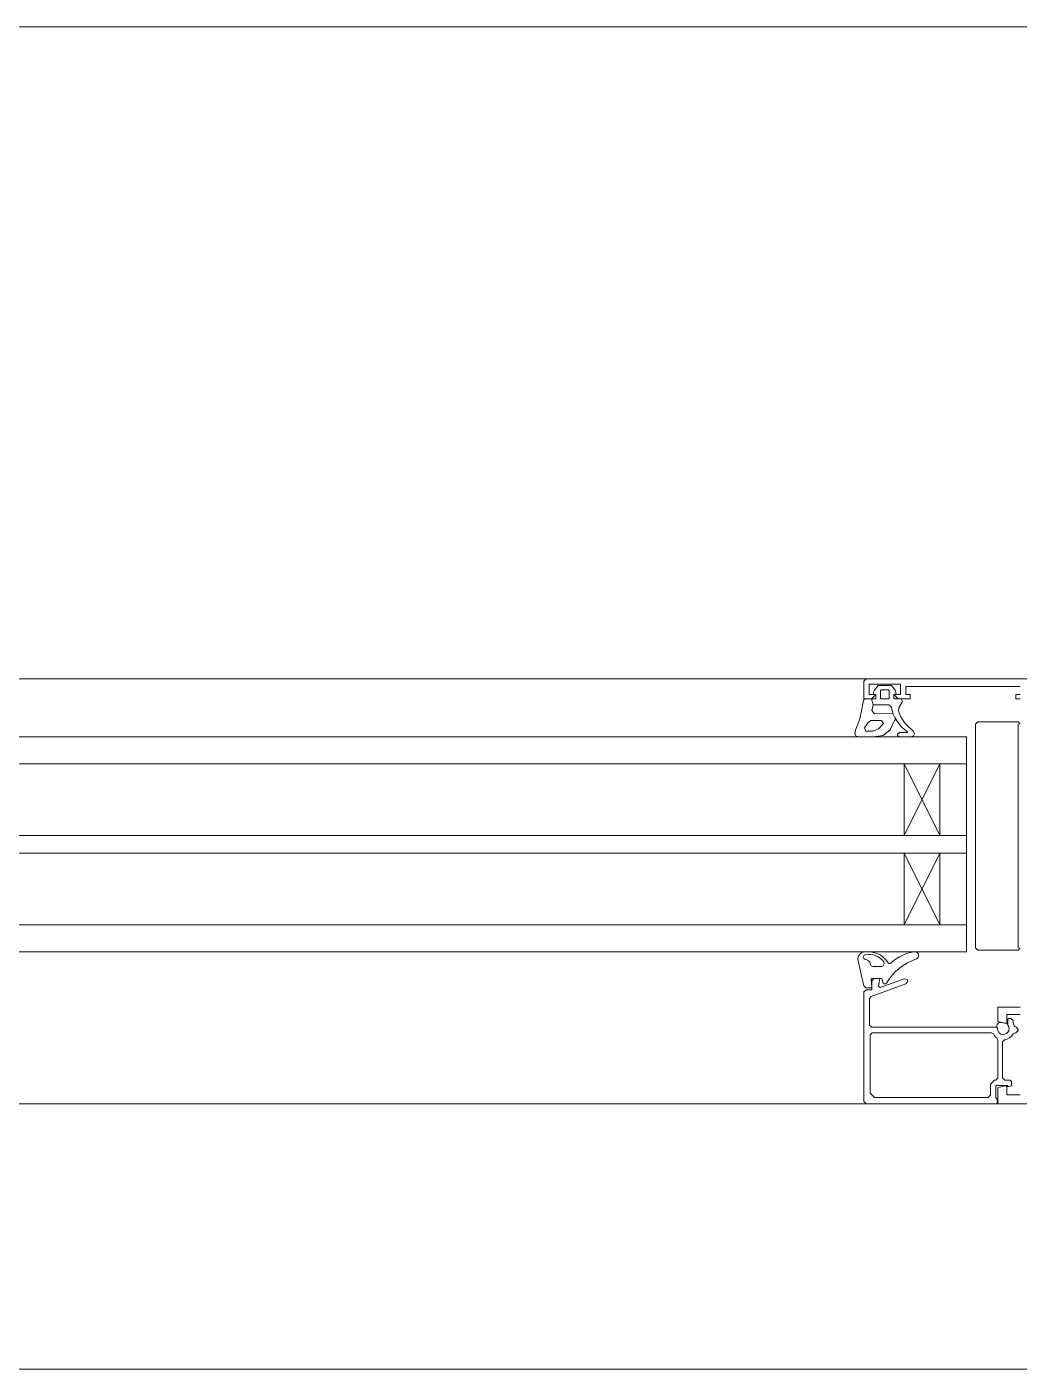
# Model space of a CAD drawing. Header units: metres. Extents: x 50 to 891, y -1294 to 247.
# Drawn here: x 293.707 to 294.817, y -1202.019 to -1200.519 of the extents above; entities that cross this region are included whole.
import ezdxf

# ---------------------------------------------------------------- set-up
doc = ezdxf.new("R2010")
doc.units = ezdxf.units.M
doc.linetypes.add('Линия сетки', pattern=[22.225, 12.7, -3.175, 3.175, -3.175])
doc.layers.add('A-DETL-GENF', color=1, linetype='Continuous', lineweight=9)
doc.layers.add('G-IMPT', color=8, linetype='Continuous', lineweight=9)
doc.layers.add('ПЛАН', color=8, linetype='Continuous')

# ---------------------------------------------------------------- blocks, each defined once
blk = doc.blocks.new('Aluprof_MB-104-Passive-AERO_E_Alu_Door-Sgl-Inward-Opening_ENG_R-00290rfa - ДНМО 24х11 п-V12--1В')
at = {"layer": 'A-DETL-GENF'}
for p, q in [((-418, 100), (154.54, 100)), ((-418, 18), (-418, 66)), ((154.54, 66), (-418, 66)), ((154.54, 60), (-418, 60)), ((-404, 60), (-412, 44)), ((-412, 60), (-404, 44)), ((-412, 44), (-412, 60)), ((-404, 44), (-404, 60)), ((154.54, 44), (-418, 44)), ((154.54, 40), (-418, 40)), ((-404, 24), (-412, 40)), ((-412, 24), (-412, 40)), ((-412, 24), (-404, 40)), ((-404, 24), (-404, 40)), ((154.54, 24), (-418, 24)), ((154.54, 18), (-418, 18)), ((154.54, 5), (-418, 5))]:
    blk.add_line(p, q, dxfattribs=at)
at = {"layer": 'G-IMPT'}
for p, q in [((-425.8, 81.81), (-426.5, 82)), ((-396.8, 73.88), (-396.65, 72.22)), ((-395.74, 74.1), (-396.6, 74.1)), ((-393.7, 67.74), (-394.94, 73.36)), ((-396.99, 69.3), (-398.86, 69.3)), ((-401.25, 68.31), (-401.2, 68.4)), ((-396.32, 68.34), (-396.49, 68.84)), ((-429.5, 15.15), (-429.5, 65.15)), ((-406.54, 66), (-406.27, 66)), ((-396.21, 66), (-395.65, 66))]:
    blk.add_line(p, q, dxfattribs=at)
at = {"layer": 'G-IMPT', "flags": 128}
for points in [[(-499, 100), (-425, 100), (-425, 96.4), (-426.5, 96), (-427, 96), (-427, 98), (-430, 98)], [(-430, 80), (-427, 80), (-427, 82), (-426.5, 82), (-425, 81.6), (-425, 78.4), (-430, 78.4)], [(-430, 15.15), (-429.5, 14.65), (-420.5, 14.65), (-420, 15.15), (-420, 65.15), (-420.5, 65.65), (-429.5, 65.65), (-430, 65.15)], [(-397.3, 72), (-396.8, 72.5), (-396.8, 74.5), (-395.5, 74.5), (-395, 75), (-395, 99.5), (-395.5, 100), (-424.8, 100), (-424.8, 98.8), (-424.7, 98.8), (-424.5, 98.6), (-424.5, 96.1), (-424.7, 95.9), (-427.2, 95.9), (-427.2, 96.15), (-427.44, 96.15), (-428, 96), (-428, 95), (-427.7, 94.7), (-426.5, 94.7), (-426, 94.2), (-426, 86.18), (-426.45, 85.69)], [(-423.99, 84.37), (-423.55, 84.1), (-396.9, 84.1), (-396.4, 84.6), (-396.4, 97.6), (-397.4, 98.6), (-422.8, 98.6), (-423.3, 98.1), (-423.3, 95.6), (-424.2, 94.7), (-424.5, 94.7), (-425, 94.2), (-425, 85.67), (-424.78, 85.26)], [(-428.41, 84.37), (-428.85, 84.1), (-429, 84.1), (-429.5, 83.6), (-429.5, 83.4), (-429.05, 82.9), (-428.61, 82.54), (-428.45, 82.11), (-428.4, 81.89), (-428.4, 81.4), (-427.9, 80.9), (-427.4, 80.9), (-427.2, 81.1), (-427.2, 82.32), (-427.23, 82.41)], [(-424.91, 83.07), (-424.76, 82.9), (-396.8, 82.9), (-396.3, 82.4), (-396.3, 76.46), (-396.63, 75.99), (-404.41, 73.16), (-404.83, 72.58), (-404.7, 72.21), (-403.99, 72.04), (-398.63, 73.99), (-398.3, 73.71), (-398.6, 72)], [(-396.85, 72), (-399, 72), (-399.22, 72.83)], [(-401.7, 8.5), (-401.7, 9.5), (-405.4, 9.5), (-405.4, 8.5), (-404.4, 8.5), (-404.4, 6.7), (-430, 6.7)], [(-430, 8.5), (-429, 8.5), (-429, 9.5), (-430, 9.5)], [(-469, 5), (-395.5, 5), (-395, 5.5), (-395, 9.5), (-397.7, 9.5), (-397.7, 8.5)], [(-404.79, 16.82), (-404.74, 17), (-403.02, 17), (-402.52, 17.35), (-402.52, 17.65), (-403.02, 18), (-405.5, 18), (-406.15, 17.74), (-406.35, 17.27), (-406.07, 16.63)], [(-402.19, 14.11), (-402.13, 14.11), (-401.85, 14.32), (-400.9, 16.42), (-399.31, 17.64), (-397.04, 18), (-394.06, 18), (-393.31, 17.8), (-393.01, 17.31), (-393.14, 16.49), (-394.01, 14.18), (-394.52, 12.25), (-394.95, 9.78), (-395.24, 9.5)], [(-402.74, 12.19), (-402.86, 11.51), (-403.67, 10.1), (-403.32, 9.5)], [(-397.08, 10.8), (-396.78, 12.09), (-397.37, 12.8), (-401.53, 12.74)], [(-401.11, 11.25), (-400.61, 10.8), (-397.08, 10.8), (-396.7, 9.5), (-397.7, 8.5), (-396.2, 8.5), (-396.2, 6.2), (-403.2, 6.2), (-403.2, 8.5), (-401.7, 8.5), (-402.7, 9.5)], [(-402.2, 8.5), (-402.2, 7.97), (-401.99, 7.56), (-401.16, 6.5), (-398.24, 6.5), (-397.41, 7.56), (-397.2, 7.97), (-397.2, 8.5)]]:
    blk.add_lwpolyline(points, dxfattribs=at)
for points in [[(-398.95, 14.3), (-396.59, 14.3), (-395.96, 14.79), (-395.14, 15.94), (-395.48, 16.73), (-397.09, 16.69), (-398.28, 16.17), (-399.4, 15.02)], [(-398.7, 7.7), (-398.9, 7.5), (-400.5, 7.5), (-400.7, 7.7), (-400.7, 9.3), (-400.5, 9.5), (-398.9, 9.5), (-398.7, 9.3)]]:
    blk.add_lwpolyline(points, close=True, dxfattribs=at)
at = {"layer": 'G-IMPT'}
for centre, radius, start, end in [((-426.2, 83.2), 2.5, 95.7392, 152.1819), ((-426.2, 83.2), 1.3, 354.0622, 217.5235), ((-426.2, 83.2), 2.5, 27.8181, 55.4819), ((-430.8, 80.12), 4.24, 26.3412, 32.6787), ((-425.61, 82.68), 0.883, 257.4823, 14.692), ((-410.71, 79.34), 12.37, 288.4782, 329.4371), ((-399.71, 72.7), 0.5, 15, 135.2176), ((-396.85, 72.2), 0.2, 270, 5), ((-396.6, 73.9), 0.2, 90, 185), ((-395.74, 73.3), 0.8, 4.2792, 90), ((-398.86, 68.6), 0.7, 90, 200.3939), ((-397.16, 68.61), 0.711, 18.5516, 75.7276), ((-406.41, 66.84), 0.856, 116.7727, 260.7028), ((-406.41, 66.84), 0.856, 279.2972, 283.9562), ((-407.84, 76.05), 10.17, 279.3139, 310.4408), ((-400.76, 68.15), 0.501, 46.1056, 150.5147), ((-395.93, 71.25), 5.26, 211.3451, 266.9711), ((-396.17, 70.67), 4.07, 214.5782, 280.8401), ((-394.99, 69.28), 1.63, 215.3775, 264.5436), ((-395.93, 71.25), 5.26, 273.0289, 278.1501), ((-395.43, 67.2), 0.538, 273.3021, 58.3388), ((-395.26, 67.62), 1.57, 272.9762, 4.5481), ((-411.12, 9.38), 8.84, 18.4976, 55.1401), ((-409.52, 9.7), 8.55, 10.4641, 56.4315)]:
    blk.add_arc(centre, radius, start, end, dxfattribs=at)
blk = doc.blocks.new('Aluprof_MB-104-Passive-AERO_E_Alu_Door-Sgl-Inward-Opening_ENG_R-00290rfa - ДНМО 24х11 п-7406279--1Г')
at = {"layer": 'A-DETL-GENF'}
for p, q in [((-418, 100), (418, 100)), ((-418, 18), (-418, 66)), ((418, 66), (-418, 66)), ((418, 60), (-418, 60)), ((-404, 60), (-412, 44)), ((-412, 60), (-404, 44)), ((-412, 44), (-412, 60)), ((-404, 44), (-404, 60)), ((418, 44), (-418, 44)), ((418, 40), (-418, 40)), ((-404, 24), (-412, 40)), ((-412, 24), (-412, 40)), ((-412, 24), (-404, 40)), ((-404, 24), (-404, 40)), ((418, 24), (-418, 24)), ((418, 18), (-418, 18)), ((418, 5), (-418, 5))]:
    blk.add_line(p, q, dxfattribs=at)
at = {"layer": 'G-IMPT'}
for p, q in [((-425.8, 81.81), (-426.5, 82)), ((-396.8, 73.88), (-396.65, 72.22)), ((-395.74, 74.1), (-396.6, 74.1)), ((-393.7, 67.74), (-394.94, 73.36)), ((-396.99, 69.3), (-398.86, 69.3)), ((-401.25, 68.31), (-401.2, 68.4)), ((-396.32, 68.34), (-396.49, 68.84)), ((-429.5, 15.15), (-429.5, 65.15)), ((-406.54, 66), (-406.27, 66)), ((-396.21, 66), (-395.65, 66))]:
    blk.add_line(p, q, dxfattribs=at)
at = {"layer": 'G-IMPT', "flags": 128}
for points in [[(-499, 100), (-425, 100), (-425, 96.4), (-426.5, 96), (-427, 96), (-427, 98), (-430, 98)], [(-430, 80), (-427, 80), (-427, 82), (-426.5, 82), (-425, 81.6), (-425, 78.4), (-430, 78.4)], [(-430, 15.15), (-429.5, 14.65), (-420.5, 14.65), (-420, 15.15), (-420, 65.15), (-420.5, 65.65), (-429.5, 65.65), (-430, 65.15)], [(-397.3, 72), (-396.8, 72.5), (-396.8, 74.5), (-395.5, 74.5), (-395, 75), (-395, 99.5), (-395.5, 100), (-424.8, 100), (-424.8, 98.8), (-424.7, 98.8), (-424.5, 98.6), (-424.5, 96.1), (-424.7, 95.9), (-427.2, 95.9), (-427.2, 96.15), (-427.44, 96.15), (-428, 96), (-428, 95), (-427.7, 94.7), (-426.5, 94.7), (-426, 94.2), (-426, 86.18), (-426.45, 85.69)], [(-423.99, 84.37), (-423.55, 84.1), (-396.9, 84.1), (-396.4, 84.6), (-396.4, 97.6), (-397.4, 98.6), (-422.8, 98.6), (-423.3, 98.1), (-423.3, 95.6), (-424.2, 94.7), (-424.5, 94.7), (-425, 94.2), (-425, 85.67), (-424.78, 85.26)], [(-428.41, 84.37), (-428.85, 84.1), (-429, 84.1), (-429.5, 83.6), (-429.5, 83.4), (-429.05, 82.9), (-428.61, 82.54), (-428.45, 82.11), (-428.4, 81.89), (-428.4, 81.4), (-427.9, 80.9), (-427.4, 80.9), (-427.2, 81.1), (-427.2, 82.32), (-427.23, 82.41)], [(-424.91, 83.07), (-424.76, 82.9), (-396.8, 82.9), (-396.3, 82.4), (-396.3, 76.46), (-396.63, 75.99), (-404.41, 73.16), (-404.83, 72.58), (-404.7, 72.21), (-403.99, 72.04), (-398.63, 73.99), (-398.3, 73.71), (-398.6, 72)], [(-396.85, 72), (-399, 72), (-399.22, 72.83)], [(-401.7, 8.5), (-401.7, 9.5), (-405.4, 9.5), (-405.4, 8.5), (-404.4, 8.5), (-404.4, 6.7), (-430, 6.7)], [(-430, 8.5), (-429, 8.5), (-429, 9.5), (-430, 9.5)], [(-469, 5), (-395.5, 5), (-395, 5.5), (-395, 9.5), (-397.7, 9.5), (-397.7, 8.5)], [(-404.79, 16.82), (-404.74, 17), (-403.02, 17), (-402.52, 17.35), (-402.52, 17.65), (-403.02, 18), (-405.5, 18), (-406.15, 17.74), (-406.35, 17.27), (-406.07, 16.63)], [(-402.19, 14.11), (-402.13, 14.11), (-401.85, 14.32), (-400.9, 16.42), (-399.31, 17.64), (-397.04, 18), (-394.06, 18), (-393.31, 17.8), (-393.01, 17.31), (-393.14, 16.49), (-394.01, 14.18), (-394.52, 12.25), (-394.95, 9.78), (-395.24, 9.5)], [(-402.74, 12.19), (-402.86, 11.51), (-403.67, 10.1), (-403.32, 9.5)], [(-397.08, 10.8), (-396.78, 12.09), (-397.37, 12.8), (-401.53, 12.74)], [(-401.11, 11.25), (-400.61, 10.8), (-397.08, 10.8), (-396.7, 9.5), (-397.7, 8.5), (-396.2, 8.5), (-396.2, 6.2), (-403.2, 6.2), (-403.2, 8.5), (-401.7, 8.5), (-402.7, 9.5)], [(-402.2, 8.5), (-402.2, 7.97), (-401.99, 7.56), (-401.16, 6.5), (-398.24, 6.5), (-397.41, 7.56), (-397.2, 7.97), (-397.2, 8.5)]]:
    blk.add_lwpolyline(points, dxfattribs=at)
for points in [[(-398.95, 14.3), (-396.59, 14.3), (-395.96, 14.79), (-395.14, 15.94), (-395.48, 16.73), (-397.09, 16.69), (-398.28, 16.17), (-399.4, 15.02)], [(-398.7, 7.7), (-398.9, 7.5), (-400.5, 7.5), (-400.7, 7.7), (-400.7, 9.3), (-400.5, 9.5), (-398.9, 9.5), (-398.7, 9.3)]]:
    blk.add_lwpolyline(points, close=True, dxfattribs=at)
at = {"layer": 'G-IMPT'}
for centre, radius, start, end in [((-426.2, 83.2), 2.5, 95.7392, 152.1819), ((-426.2, 83.2), 1.3, 354.0622, 217.5235), ((-426.2, 83.2), 2.5, 27.8181, 55.4819), ((-430.8, 80.12), 4.24, 26.3412, 32.6787), ((-425.61, 82.68), 0.883, 257.4823, 14.692), ((-410.71, 79.34), 12.37, 288.4782, 329.4371), ((-399.71, 72.7), 0.5, 15, 135.2176), ((-396.85, 72.2), 0.2, 270, 5), ((-396.6, 73.9), 0.2, 90, 185), ((-395.74, 73.3), 0.8, 4.2792, 90), ((-398.86, 68.6), 0.7, 90, 200.3939), ((-397.16, 68.61), 0.711, 18.5516, 75.7276), ((-406.41, 66.84), 0.856, 116.7727, 260.7028), ((-406.41, 66.84), 0.856, 279.2972, 283.9562), ((-407.84, 76.05), 10.17, 279.3139, 310.4408), ((-400.76, 68.15), 0.501, 46.1056, 150.5147), ((-395.93, 71.25), 5.26, 211.3451, 266.9711), ((-396.17, 70.67), 4.07, 214.5782, 280.8401), ((-394.99, 69.28), 1.63, 215.3775, 264.5436), ((-395.93, 71.25), 5.26, 273.0289, 278.1501), ((-395.43, 67.2), 0.538, 273.3021, 58.3388), ((-395.26, 67.62), 1.57, 272.9762, 4.5481), ((-411.12, 9.38), 8.84, 18.4976, 55.1401), ((-409.52, 9.7), 8.55, 10.4641, 56.4315)]:
    blk.add_arc(centre, radius, start, end, dxfattribs=at)

msp = doc.modelspace()

# ---------------------------------------------------------------- linework, layer by layer
at = {"layer": 'ПЛАН', "color": 8, "linetype": 'Линия сетки', "lineweight": 13}
for p, q in [((321.7506, -1200.5188), (180.9251, -1200.5188)), ((467.6241, -1200.5188), (283.751, -1200.5188))]:
    msp.add_line(p, q, dxfattribs=at)
at = {"layer": 'ПЛАН', "color": 8, "lineweight": 13}
for p, q in [((291.8953, -1200.5189), (295.6706, -1200.5189)), ((289.6706, -1202.0189), (295.6706, -1202.0189)), ((295.6706, -1202.0189), (291.8953, -1202.0189)), ((291.8953, -1202.0189), (295.6706, -1202.0189))]:
    msp.add_line(p, q, dxfattribs=at)

# ---------------------------------------------------------------- block references
at = {"layer": 'ПЛАН', "color": 8, "lineweight": 13, "xscale": 0.005, "yscale": 0.005, "zscale": 0.005}
for name, rotation in [('Aluprof_MB-104-Passive-AERO_E_Alu_Door-Sgl-Inward-Opening_ENG_R-00290rfa - ДНМО 24х11 п-7406279--1Г', 179.9999999882222), ('Aluprof_MB-104-Passive-AERO_E_Alu_Door-Sgl-Inward-Opening_ENG_R-00290rfa - ДНМО 24х11 п-V12--1В', 180.0000115811491)]:
    msp.add_blockref(name, (292.668, -1201.2224), dxfattribs=dict(at, rotation=rotation))

doc.saveas('drawing.dxf')
